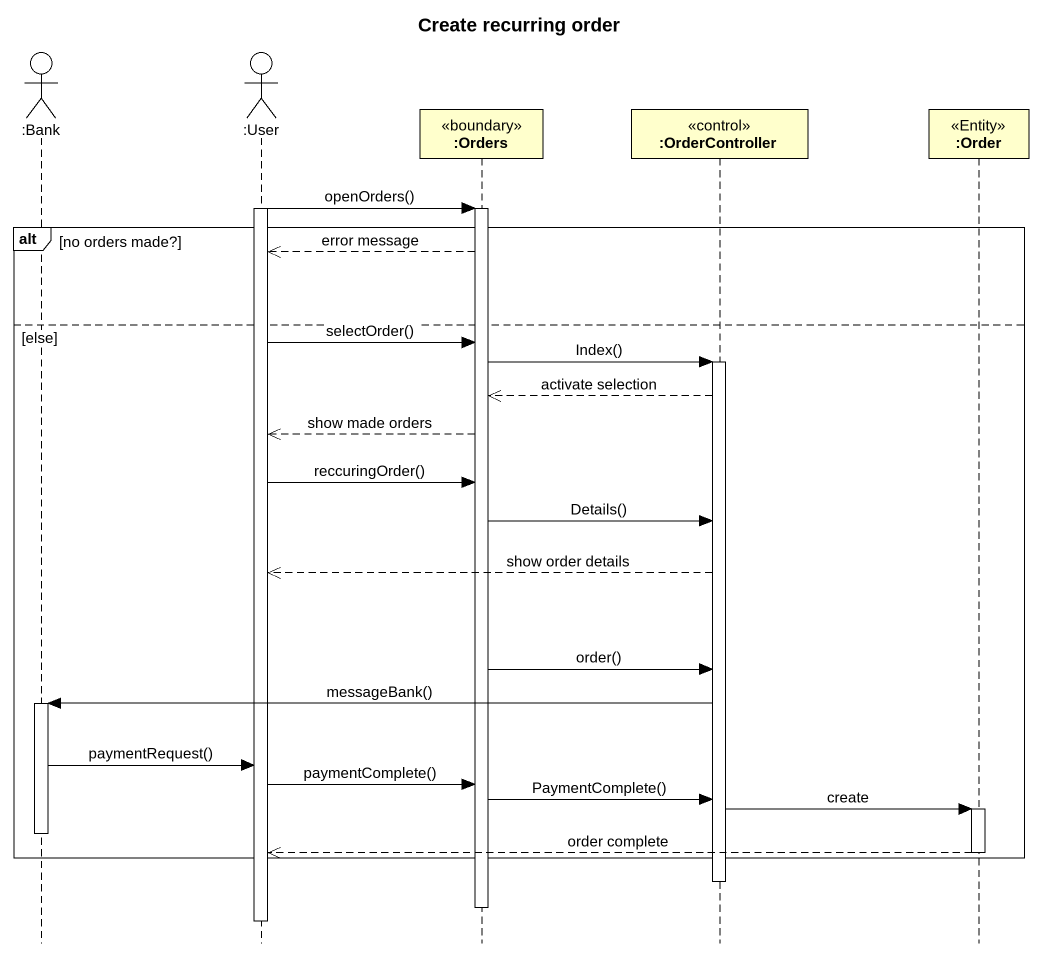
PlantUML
@startuml
title Create recurring order
hide footbox
actor ":Bank" as Bank
actor ":User" as User
participant ":Orders" as Orders <<boundary>>
participant ":OrderController" as OrderController <<control>>
participant ":Order" as Order <<Entity>>

activate User
User -> Orders : openOrders()
activate Orders
alt no orders made?
  Orders -->> User : error message
else else
  User -> Orders : selectOrder()
  Orders -> OrderController : Index()
  activate OrderController
  OrderController -->> Orders : activate selection
  Orders -->> User : show made orders
  User -> Orders : reccuringOrder()
  Orders -> OrderController : Details()
  OrderController -->> User : show order details
  Orders -> OrderController : order()
  OrderController -> Bank : messageBank()
  activate Bank
  Bank -> User : paymentRequest()
  User -> Orders : paymentComplete()
  Orders -> OrderController : PaymentComplete()
  OrderController -> Order : create
  activate Order
  deactivate Bank
  Order -->> User : order complete
  deactivate Order
end
deactivate OrderController
deactivate Orders
deactivate User
@enduml
